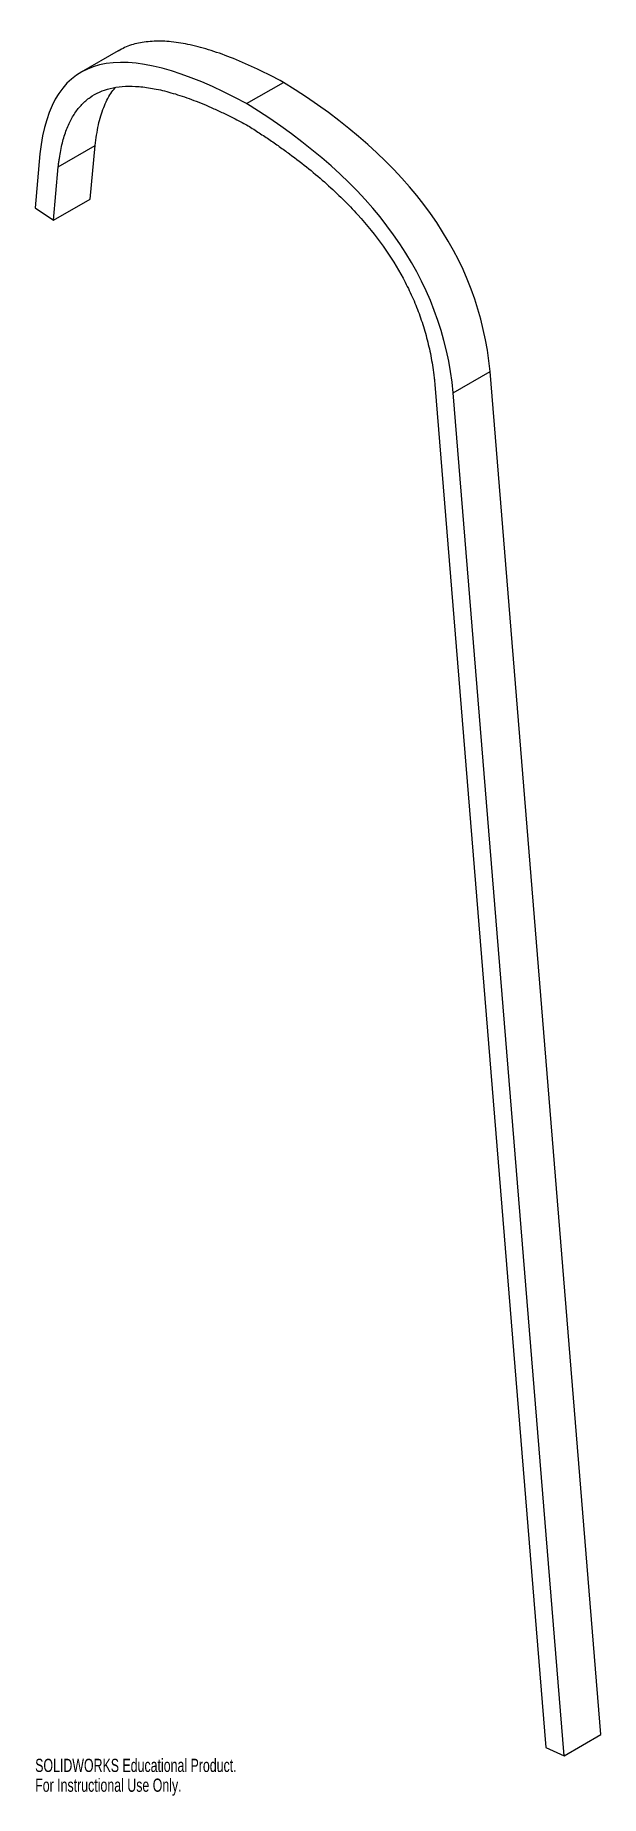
# Paper-space layout '_Isometric' of a CAD drawing. Header units: inches. Extents: x -3.6 to 4.6, y 1.5 to 26.8.
import ezdxf

# ---------------------------------------------------------------- set-up
doc = ezdxf.new("R2010")
doc.units = ezdxf.units.IN
doc.header["$MEASUREMENT"] = 0
doc.styles.add('SLDTEXTSTYLE0', font='TXT', dxfattribs={"width": 0.7})

psp = doc.layouts.new('_Isometric')

# ---------------------------------------------------------------- linework, layer by layer
at = {"color": 7, "linetype": 'Continuous', "lineweight": 25}
for p, q in [((-2.381, 26.581), (-2.912, 26.275)), ((-0.53, 25.823), (0, 26.129)), ((-3.506, 25.099), (-3.575, 24.326)), ((-3.242, 24.914), (-2.712, 25.22)), ((-2.781, 24.45), (-2.712, 25.22)), ((-3.311, 24.144), (-3.242, 24.914)), ((-3.575, 24.326), (-3.311, 24.144)), ((-3.311, 24.144), (-2.781, 24.45)), ((2.181, 21.783), (3.777, 2.175)), ((2.445, 21.663), (2.975, 21.97)), ((4.571, 2.359), (2.975, 21.97)), ((4.041, 2.052), (2.445, 21.663)), ((4.041, 2.052), (4.571, 2.359)), ((3.777, 2.175), (4.041, 2.052))]:
    psp.add_line(p, q, dxfattribs=at)
for points in [[(-0.53, 25.823), (-2.361, 26.807), (-3.353, 26.565), (-3.506, 25.099)], [(2.975, 21.97), (2.823, 23.613), (1.831, 24.999), (0, 26.129)], [(2.445, 21.663), (2.292, 23.306), (1.301, 24.693), (-0.53, 25.823)]]:
    psp.add_open_spline(points, degree=3, dxfattribs=at)
for points, knots in [([(0, 26.129), (-0.124, 26.194), (-0.365, 26.319), (-0.713, 26.472), (-1.037, 26.59), (-1.336, 26.672), (-1.611, 26.717), (-1.862, 26.727), (-2.086, 26.698), (-2.26, 26.65), (-2.348, 26.595), (-2.379, 26.576)], [0, 0, 0, 0, 0.145084, 0.281263, 0.40906, 0.529109, 0.642172, 0.749163, 0.851156, 0.949393, 1, 1, 1, 1]), ([(-3.242, 24.914), (-3.24, 24.935), (-3.235, 24.976), (-3.224, 25.056), (-3.208, 25.151), (-3.184, 25.258), (-3.147, 25.391), (-3.09, 25.539), (-3.005, 25.69), (-2.904, 25.816), (-2.748, 25.95), (-2.508, 26.058), (-2.204, 26.083), (-1.919, 26.052), (-1.685, 26.001), (-1.429, 25.924), (-1.198, 25.836), (-1.002, 25.751), (-0.851, 25.68), (-0.72, 25.616), (-0.612, 25.56), (-0.558, 25.531), (-0.53, 25.517)], [0.0005082, 0.0005082, 0.0005082, 0.0005082, 0.0160982, 0.0316881, 0.0628681, 0.0940481, 0.1252281, 0.187588, 0.249948, 0.3123079, 0.3746679, 0.4993878, 0.6241077, 0.6864676, 0.7488276, 0.8111875, 0.8735475, 0.9047275, 0.9359075, 0.9670874, 0.9826774, 0.9982674, 0.9982674, 0.9982674, 0.9982674]), ([(-2.712, 25.22), (-2.698, 25.321), (-2.672, 25.516), (-2.594, 25.765), (-2.512, 25.945), (-2.444, 26.025), (-2.422, 26.051)], [0, 0, 0, 0, 0.309334, 0.596821, 0.868336, 1, 1, 1, 1]), ([(-0.53, 25.517), (-0.503, 25.5), (-0.448, 25.466), (-0.341, 25.397), (-0.21, 25.311), (-0.058, 25.206), (0.137, 25.065), (0.368, 24.886), (0.624, 24.669), (0.859, 24.448), (1.144, 24.151), (1.448, 23.774), (1.687, 23.39), (1.844, 23.075), (1.944, 22.833), (2.029, 22.584), (2.086, 22.37), (2.123, 22.194), (2.147, 22.059), (2.163, 21.946), (2.174, 21.853), (2.179, 21.807), (2.181, 21.783)], [0.0005082, 0.0005082, 0.0005082, 0.0005082, 0.0160982, 0.0316881, 0.0628681, 0.0940481, 0.1252281, 0.187588, 0.249948, 0.3123079, 0.3746679, 0.4993878, 0.6241077, 0.6864676, 0.7488276, 0.8111875, 0.8735475, 0.9047275, 0.9359075, 0.9670874, 0.9826774, 0.9982674, 0.9982674, 0.9982674, 0.9982674])]:
    psp.add_open_spline(points, degree=3, knots=knots, dxfattribs=at)

# ---------------------------------------------------------------- texts
at = {"color": 7, "linetype": 'Continuous', "char_height": 0.1903, "attachment_point": 1, "style": 'SLDTEXTSTYLE0'}
for s, insert in [('SOLIDWORKS Educational Product.', (-3.575, 2.012)), ('For Instructional Use Only.', (-3.575, 1.727))]:
    psp.add_mtext(s, dxfattribs=dict(at, insert=insert))

doc.saveas('drawing.dxf')
